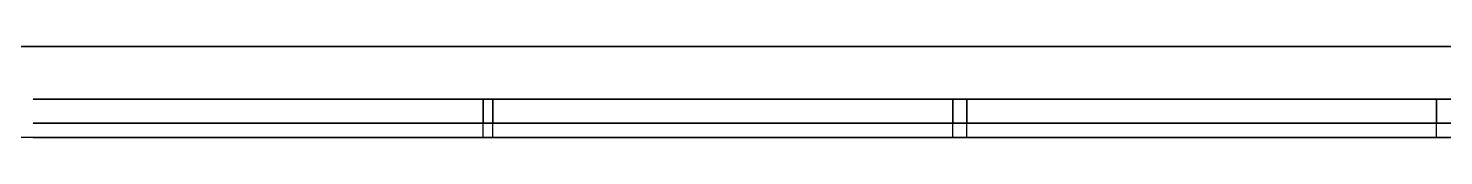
# Model space of a CAD drawing. Header units: millimetres. Extents: x 5 to 415, y 48 to 251.
# Drawn here: x 250.03 to 255.24, y 237.16 to 237.49 of the extents above; entities that cross this region are included whole.
import ezdxf

# ---------------------------------------------------------------- set-up
doc = ezdxf.new("R2010")
doc.units = ezdxf.units.MM
doc.layers.add('P', color=7, linetype='Continuous')

msp = doc.modelspace()

# ---------------------------------------------------------------- linework, layer by layer
at = {"layer": 'P'}
for points in [[(308.134, 237.49), (25.735, 237.49)], [(249.978, 237.49), (262.29, 237.49)], [(249.978, 237.49), (262.29, 237.49)], [(249.978, 237.49), (262.29, 237.49)], [(262.202, 237.296), (250.049, 237.296)], [(250.049, 237.296), (262.202, 237.296)], [(250.049, 237.296), (262.202, 237.296)], [(251.672, 237.296), (251.742, 237.296)], [(251.707, 237.296), (251.707, 237.208)], [(251.707, 237.155), (251.707, 237.296)], [(251.742, 237.296), (251.742, 237.208)], [(251.742, 237.155), (251.742, 237.296)], [(253.436, 237.296), (253.436, 237.208)], [(253.436, 237.155), (253.436, 237.296)], [(253.436, 237.296), (253.524, 237.296)], [(253.488, 237.296), (253.488, 237.208)], [(253.488, 237.155), (253.488, 237.296)], [(255.182, 237.296), (255.27, 237.296)], [(255.217, 237.296), (255.217, 237.208)], [(255.217, 237.155), (255.217, 237.296)], [(262.202, 237.208), (250.049, 237.208)], [(262.202, 237.208), (250.049, 237.208)], [(262.202, 237.208), (250.049, 237.208)], [(262.202, 237.208), (250.049, 237.208)], [(262.202, 237.208), (250.049, 237.208)], [(250.049, 237.208), (256.064, 237.208)], [(250.049, 237.208), (256.064, 237.208)], [(250.049, 237.208), (256.064, 237.208)], [(250.049, 237.208), (256.064, 237.208)], [(250.049, 237.208), (256.064, 237.208)], [(250.049, 237.208), (251.672, 237.208)], [(250.049, 237.208), (251.672, 237.208)], [(250.049, 237.208), (251.672, 237.208)], [(250.049, 237.208), (251.672, 237.208)], [(250.049, 237.208), (251.672, 237.208)], [(251.742, 237.208), (253.436, 237.208)], [(251.742, 237.208), (253.436, 237.208)], [(251.742, 237.208), (253.436, 237.208)], [(251.742, 237.208), (253.436, 237.208)], [(251.742, 237.208), (253.436, 237.208)], [(253.524, 237.208), (255.182, 237.208)], [(253.524, 237.208), (255.182, 237.208)], [(253.524, 237.208), (255.182, 237.208)], [(253.524, 237.208), (255.182, 237.208)], [(253.524, 237.208), (255.182, 237.208)], [(262.255, 237.155), (249.978, 237.155)], [(262.255, 237.155), (249.978, 237.155)], [(262.255, 237.155), (249.978, 237.155)], [(262.202, 237.155), (250.049, 237.155)], [(262.202, 237.155), (250.049, 237.155)], [(250.049, 237.155), (262.202, 237.155)], [(250.049, 237.155), (256.064, 237.155)], [(250.049, 237.155), (262.202, 237.155)], [(250.049, 237.155), (251.672, 237.155)], [(251.742, 237.155), (251.672, 237.155)], [(251.742, 237.155), (253.436, 237.155)], [(251.742, 237.155), (253.436, 237.155)], [(253.524, 237.155), (253.436, 237.155)], [(253.524, 237.155), (255.182, 237.155)], [(253.524, 237.155), (255.182, 237.155)], [(255.27, 237.155), (255.182, 237.155)]]:
    msp.add_lwpolyline(points, dxfattribs=at)

doc.saveas('drawing.dxf')
